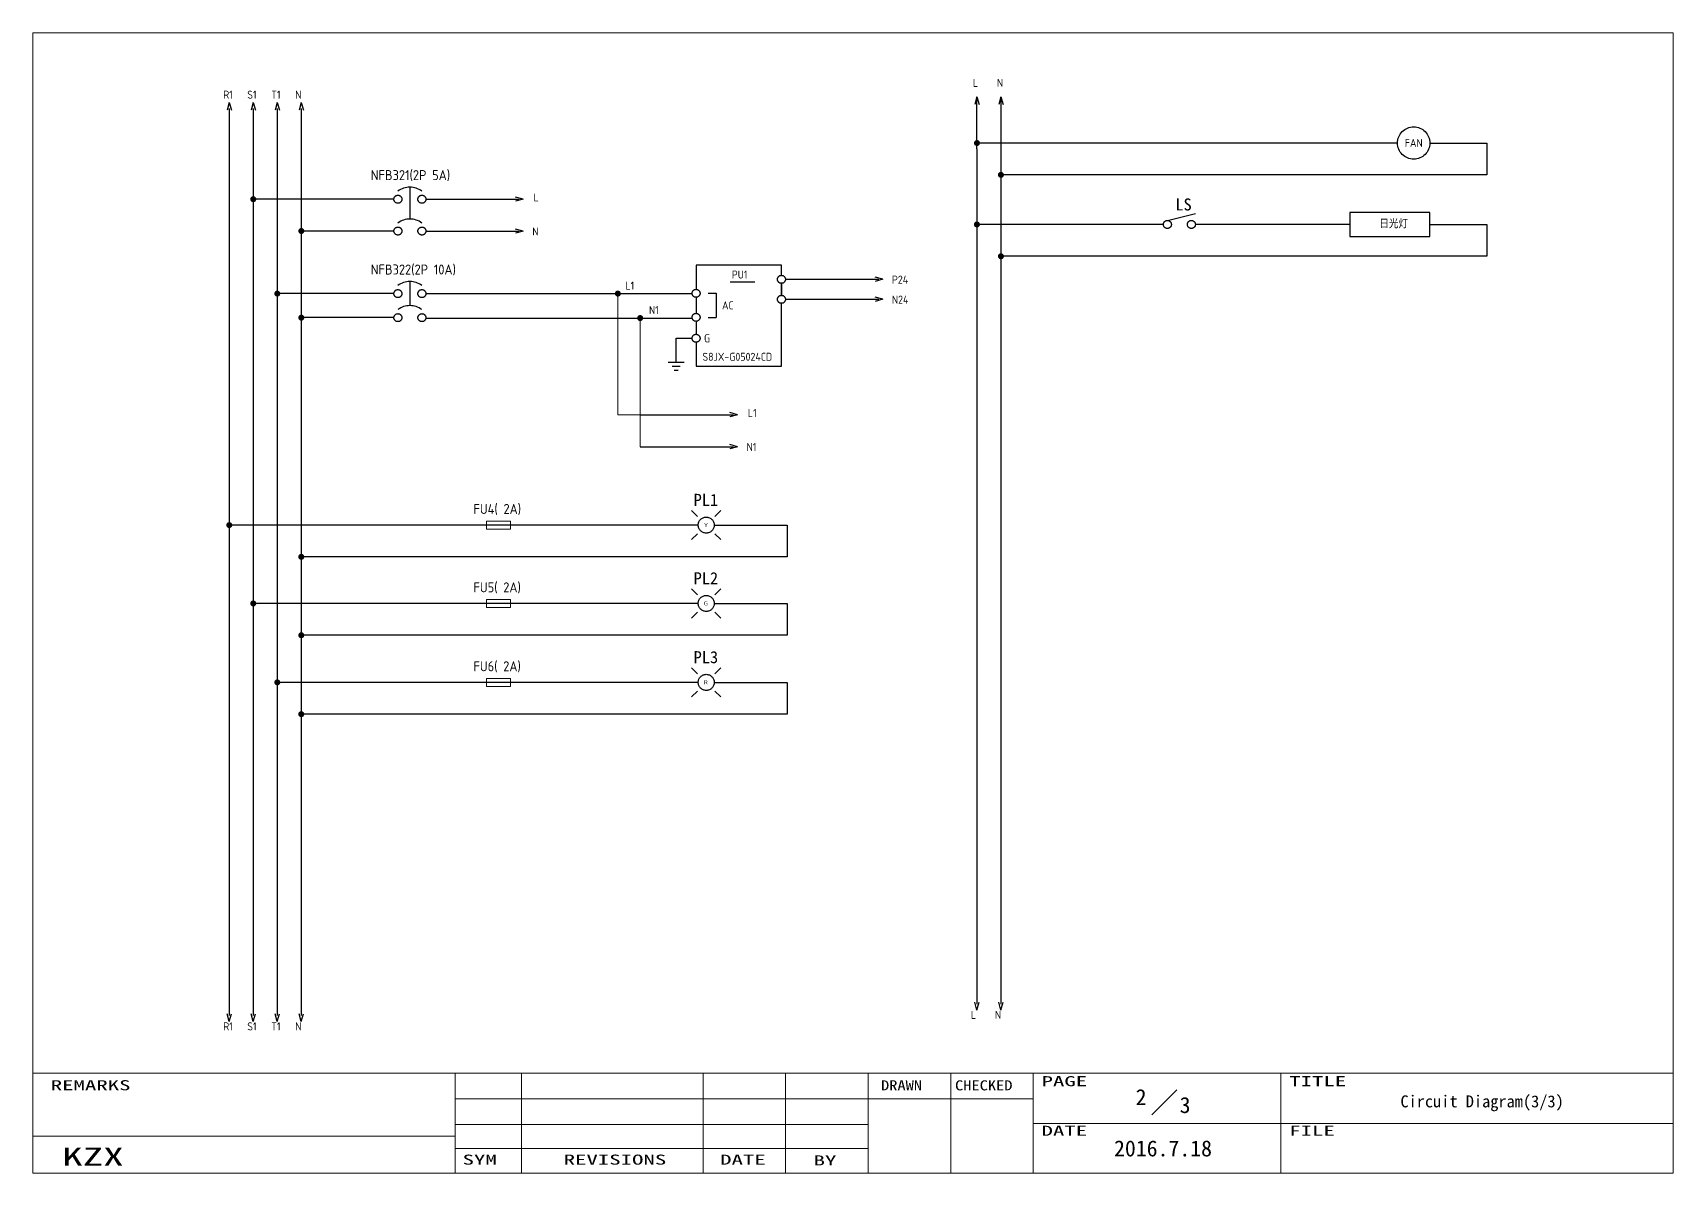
# Model space of a CAD drawing. Extents: x -319 to 2858, y -2689 to 285.
# Drawn here: x 1402 to 1812, y -1037.1 to -752.1 of the extents above; entities that cross this region are included whole.
import ezdxf
from ezdxf.enums import TextEntityAlignment as Align

# ---------------------------------------------------------------- set-up
doc = ezdxf.new("R2010")
doc.units = 0
doc.header["$LTSCALE"] = 0.3
doc.header["$MEASUREMENT"] = 0
doc.linetypes.add('実線', pattern=[20001, 20000, -1])
doc.layers.get('0').update_dxf_attribs({"linetype": '実線'})
for name, color, linetype, lineweight in [('01図枠', 5, 'CONTINUOUS', 9), ('02接続図', 7, 'CONTINUOUS', 5), ('10外形', 7, 'CONTINUOUS', 9)]:
    doc.layers.add(name, color=color, linetype=linetype, lineweight=lineweight)
for name, color, linetype in [('04部品記号', 3, 'CONTINUOUS'), ('BLOCK', 7, 'CONTINUOUS'), ('図形１', 7, '実線')]:
    doc.layers.add(name, color=color, linetype=linetype)
doc.styles.add('EXTFONT', font='isocp.shx', dxfattribs={"height": 2.5, "bigfont": 'extfont.shx'})
doc.styles.add('電気標準', font='ISOCP.shx', dxfattribs={"height": 2.5, "bigfont": 'extfont.shx'})
doc.styles.add('ＭＳＰゴシック', font='')
doc.styles.get('ＭＳＰゴシック').set_extended_font_data('SimSun')

# ---------------------------------------------------------------- blocks, each defined once
blk = doc.blocks.new('矢印（右向）')
at = {"layer": 'BLOCK'}
for q in [(-1.93, 0.52), (-1.93, -0.52)]:
    blk.add_line((0, 0), q, dxfattribs=at)

msp = doc.modelspace()

# ---------------------------------------------------------------- linework, layer by layer
for p, q in [((1637.95, -781.12), (1637.95, -768.12)), ((1743.08, -779.65), (1637.95, -779.65)), ((1751.13, -779.65), (1765.41, -779.65)), ((1765.41, -779.65), (1765.41, -787.6)), ((1496.21, -790.69), (1496.22, -798.64)), ((1765.41, -787.6), (1643.95, -787.6)), ((1492.21, -793.69), (1457.07, -793.69)), ((1500.21, -793.69), (1523.56, -793.69)), ((1685.54, -799), (1692.55, -797.26)), ((1751.13, -797), (1731.13, -797)), ((1731.13, -797), (1731.13, -803)), ((1751.13, -800), (1751.13, -797)), ((1492.22, -801.64), (1469.07, -801.64)), ((1500.21, -801.69), (1523.56, -801.69)), ((1684.54, -800), (1637.95, -800)), ((1731.13, -800), (1692.54, -800)), ((1731.13, -803), (1751.13, -803)), ((1751.13, -800), (1765.41, -800)), ((1751.13, -803), (1751.13, -800)), ((1765.41, -800), (1765.41, -807.95)), ((1765.41, -807.95), (1643.95, -807.95)), ((1496.21, -814.28), (1496.22, -820.29)), ((1590.09, -813.71), (1613.44, -813.71)), ((1492.21, -817.28), (1463.07, -817.28)), ((1590.09, -818.71), (1613.44, -818.71)), ((1492.22, -823.29), (1469.08, -823.29)), ((1553.77, -847.54), (1577.12, -847.54)), ((1553.77, -855.54), (1577.12, -855.54)), ((1568.12, -872.96), (1566.64, -871.48)), ((1572.45, -872.96), (1573.93, -871.48)), ((1568.27, -875.13), (1451.45, -875.13)), ((1568.12, -877.29), (1566.64, -878.77)), ((1572.3, -875.13), (1590.54, -875.13)), ((1572.45, -877.29), (1573.93, -878.77)), ((1590.54, -875.13), (1590.54, -883.07)), ((1590.54, -883.07), (1469.07, -883.07)), ((1568.12, -892.54), (1566.64, -891.06)), ((1572.45, -892.54), (1573.93, -891.06)), ((1568.27, -894.71), (1457.45, -894.71)), ((1568.12, -896.88), (1566.64, -898.36)), ((1572.3, -894.71), (1590.54, -894.71)), ((1572.45, -896.88), (1573.93, -898.36)), ((1590.54, -894.71), (1590.54, -902.66)), ((1590.54, -902.66), (1469.07, -902.66)), ((1568.12, -912.28), (1566.64, -910.79)), ((1572.45, -912.28), (1573.93, -910.79)), ((1568.27, -914.44), (1463.07, -914.44)), ((1568.12, -916.61), (1566.64, -918.09)), ((1572.3, -914.44), (1590.54, -914.44)), ((1572.45, -916.61), (1573.93, -918.09)), ((1590.54, -914.44), (1590.54, -922.39)), ((1590.54, -922.39), (1469.07, -922.39))]:
    msp.add_line(p, q)
for centre, radius in [((1747.11, -779.65), 4.03), ((1570.28, -875.13), 2.01), ((1570.28, -894.71), 2.01), ((1570.28, -914.44), 2.01)]:
    msp.add_circle(centre, radius)
at = {"layer": '01図枠', "linetype": 'Continuous', "lineweight": 5}
for p, q in [((1401.97, -1037.1), (1401.97, -752.1)), ((1401.97, -752.1), (1811.97, -752.1)), ((1811.97, -752.1), (1811.97, -1037.1)), ((1401.97, -1012.1), (1811.97, -1012.1)), ((1507.57, -1012.1), (1507.57, -1037.1)), ((1524.08, -1012.1), (1524.08, -1037.1)), ((1569.49, -1012.1), (1569.49, -1037.1)), ((1590.12, -1012.1), (1590.12, -1037.1)), ((1610.76, -1012.1), (1610.76, -1037.1)), ((1631.4, -1037.1), (1631.4, -1012.1)), ((1652.03, -1012.1), (1652.03, -1037.1)), ((1713.94, -1037.1), (1713.94, -1012.1)), ((1687.89, -1016.29), (1681.7, -1022.49)), ((1507.57, -1018.53), (1610.76, -1018.53)), ((1610.76, -1018.53), (1652.03, -1018.53)), ((1507.57, -1024.96), (1610.76, -1024.96)), ((1652.03, -1024.72), (1811.97, -1024.72)), ((1507.57, -1027.82), (1401.97, -1027.82)), ((1507.57, -1030.91), (1610.76, -1030.91)), ((1811.97, -1037.1), (1401.97, -1037.1))]:
    msp.add_line(p, q, dxfattribs=at)
at = {"layer": '10外形'}
for p, q in [((1548.2, -847.54), (1548.2, -817.66)), ((1553.77, -855.54), (1553.77, -823.39)), ((1553.77, -847.54), (1548.2, -847.54)), ((1515.36, -875.13), (1515.36, -874.13)), ((1515.36, -874.13), (1521.36, -874.13)), ((1515.36, -876.13), (1515.36, -875.13)), ((1521.36, -876.13), (1515.36, -876.13)), ((1521.36, -874.13), (1521.36, -876.13)), ((1515.36, -894.71), (1515.36, -893.71)), ((1515.36, -893.71), (1521.36, -893.71)), ((1521.36, -893.71), (1521.36, -895.71)), ((1515.36, -895.71), (1515.36, -894.71)), ((1521.36, -895.71), (1515.36, -895.71)), ((1515.36, -914.44), (1515.36, -913.44)), ((1515.36, -913.44), (1521.36, -913.44)), ((1521.36, -913.44), (1521.36, -915.44)), ((1515.36, -915.44), (1515.36, -914.44)), ((1521.36, -915.44), (1515.36, -915.44))]:
    msp.add_line(p, q, dxfattribs=at)
at = {"layer": '図形１', "color": 7}
for p, q in [((1643.95, -768.12), (1643.95, -847.94)), ((1451.07, -771), (1451.07, -852.82)), ((1457.07, -771), (1457.07, -852.82)), ((1463.07, -771), (1463.07, -852.82)), ((1469.07, -771), (1469.07, -997.71)), ((1637.95, -781.12), (1637.95, -847.94)), ((1637.95, -847.94), (1637.95, -994.83)), ((1643.95, -847.94), (1643.95, -994.83)), ((1451.07, -852.82), (1451.07, -997.71)), ((1457.07, -852.82), (1457.07, -997.71)), ((1463.07, -852.82), (1463.07, -997.71))]:
    msp.add_line(p, q, dxfattribs=at)
at = {"layer": '図形１'}
for p, q in [((1576.24, -814.37), (1582.4, -814.37)), ((1500.21, -817.28), (1566.79, -817.28)), ((1570.74, -817.21), (1572.74, -817.21)), ((1572.74, -817.21), (1572.74, -823.21)), ((1500.21, -823.39), (1566.74, -823.39)), ((1570.74, -823.21), (1572.74, -823.21)), ((1562.74, -828.45), (1566.74, -828.45)), ((1562.74, -834.45), (1562.74, -828.45)), ((1560.74, -834.45), (1564.74, -834.45)), ((1561.74, -835.45), (1563.74, -835.45)), ((1562.24, -836.45), (1563.24, -836.45))]:
    msp.add_line(p, q, dxfattribs=at)
at = {"layer": '図形１', "const_width": 0.75}
for points in [[(1637.57, -779.65, 1), (1638.32, -779.65, 1)], [(1643.57, -787.6, 1), (1644.32, -787.6, 1)], [(1456.7, -793.69, 1), (1457.45, -793.69, 1)], [(1637.57, -800, 1), (1638.32, -800, 1)], [(1468.7, -801.64, 1), (1469.45, -801.64, 1)], [(1643.57, -807.95, 1), (1644.32, -807.95, 1)], [(1462.7, -817.28, 1), (1463.45, -817.28, 1)], [(1547.82, -817.28, 1), (1548.57, -817.28, 1)], [(1468.7, -823.29, 1), (1469.45, -823.29, 1)], [(1553.4, -823.39, 1), (1554.15, -823.39, 1)], [(1450.7, -875.13, 1), (1451.45, -875.13, 1)], [(1468.7, -883.07, 1), (1469.45, -883.07, 1)], [(1456.7, -894.71, 1), (1457.45, -894.71, 1)], [(1468.7, -902.66, 1), (1469.45, -902.66, 1)], [(1462.7, -914.44, 1), (1463.45, -914.44, 1)], [(1468.7, -922.39, 1), (1469.45, -922.39, 1)]]:
    msp.add_lwpolyline(points, format="xyb", close=True, dxfattribs=at)
at = {"layer": '図形１'}
for points in [[(1589.09, -812.71), (1589.09, -810.21), (1567.74, -810.21)], [(1567.74, -810.21), (1567.74, -816.21)], [(1589.09, -814.71), (1589.09, -817.71)], [(1589.09, -817.71), (1589.09, -814.71)], [(1567.74, -818.21), (1567.74, -822.21)], [(1567.74, -829.45), (1567.74, -835.45), (1589.09, -835.45), (1589.09, -819.71)], [(1567.74, -824.21), (1567.74, -827.45)]]:
    msp.add_lwpolyline(points, dxfattribs=at)
for centre in [(1493.21, -793.69), (1499.21, -793.69), (1685.54, -800), (1691.54, -800), (1493.22, -801.64), (1499.22, -801.64), (1589.09, -813.71), (1493.21, -817.28), (1499.21, -817.28), (1567.74, -817.21), (1589.09, -818.71), (1493.22, -823.29), (1499.22, -823.29), (1567.74, -823.21), (1567.74, -828.45)]:
    msp.add_circle(centre, 1, dxfattribs=at)
for centre in [(1496.21, -795.69), (1496.22, -803.64), (1496.21, -819.28), (1496.22, -825.29)]:
    msp.add_arc(centre, 5, 53.1301, 126.8699, dxfattribs=at)

# ---------------------------------------------------------------- block references
at = {"layer": '図形１', "color": 7, "xscale": -1, "rotation": 270}
for p in [(1451.07, -769.5), (1457.07, -769.5), (1463.07, -769.5), (1469.07, -769.5), (1637.95, -768.12), (1643.95, -768.12)]:
    msp.add_blockref('矢印（右向）', p, dxfattribs=at)
at = {"layer": '図形１', "color": 7}
for p in [(1524.53, -793.69), (1524.53, -801.69), (1614.4, -813.71), (1614.4, -818.71), (1578.09, -847.54), (1578.09, -855.54)]:
    msp.add_blockref('矢印（右向）', p, dxfattribs=at)
at = {"layer": '図形１', "color": 7, "rotation": 270}
for p in [(1637.95, -996.33), (1643.95, -996.33), (1451.07, -999.21), (1457.07, -999.21), (1463.07, -999.21), (1469.07, -999.21)]:
    msp.add_blockref('矢印（右向）', p, dxfattribs=at)

# ---------------------------------------------------------------- texts
at = {"layer": '01図枠', "linetype": 'Continuous', "lineweight": 5, "style": 'ＭＳＰゴシック'}
for s, height, width, p in [('REMARKS', 2.513, 1.666667, (1406.45, -1013.86)), ('DRAWN', 2.513, 1.2, (1613.97, -1013.89)), ('CHECKED', 2.513, 1.2, (1632.47, -1013.89)), ('PAGE', 2.513, 1.666667, (1654.1, -1012.85)), ('TITLE', 2.513, 1.666667, (1716.01, -1012.85)), ('DATE', 2.513, 1.666667, (1654.1, -1025.24)), ('FILE', 2.513, 1.666667, (1716.01, -1025.24)), ('KZX', 4.523, 1.666667, (1409.3, -1030.7)), ('SYM', 2.513, 1.666667, (1509.38, -1032.46))]:
    msp.add_text(s, height=height, dxfattribs=dict(at, width=width)).set_placement(p, align=Align.TOP_LEFT)
at = {"layer": '01図枠', "linetype": 'Continuous', "lineweight": 5, "style": 'ＭＳＰゴシック', "width": 1.666667}
for s, p in [('REVISIONS', (1547.47, -1032.46)), ('DATE', (1579.47, -1032.46)), ('BY', (1599.97, -1032.66))]:
    msp.add_text(s, height=2.513, dxfattribs=at).set_placement(p, align=Align.TOP_CENTER)
at = {"layer": '02接続図', "style": 'ＭＳＰゴシック'}
for s, p in [('2', (1678.97, -1018.1)), ('3', (1689.97, -1020.1)), ('2016.7.18', (1684.45, -1030.94))]:
    msp.add_text(s, height=4, dxfattribs=at).set_placement(p, align=Align.MIDDLE)
msp.add_text('Circuit Diagram(3/3)', height=3, dxfattribs=at).set_placement((1743.8, -1019.15), align=Align.MIDDLE_LEFT)
at = {"layer": '04部品記号', "linetype": 'Continuous', "style": 'ＭＳＰゴシック'}
for s, p in [('LS', (1689.59, -795)), ('PL1', (1570.2, -868.82)), ('PL2', (1570.2, -888.41)), ('PL3', (1570.2, -908.14))]:
    msp.add_text(s, height=3, dxfattribs=at).set_placement(p, align=Align.MIDDLE_CENTER)
at = {"layer": '図形１', "color": 7, "linetype": '実線', "style": '電気標準'}
for s, height, p in [('R1', 2, (1449.57, -768.57)), ('S1', 2, (1455.57, -768.57)), ('T1', 2, (1461.57, -768.57)), ('N', 2, (1467.57, -768.57)), ('L', 2, (1636.95, -765.62)), ('N', 2, (1642.95, -765.62)), ('FAN', 2, (1744.89, -780.62)), ('L', 2, (1527.13, -794.26)), ('日光灯', 2, (1738.51, -800.92)), ('N', 2, (1526.82, -802.77)), ('P24', 2, (1616.7, -814.79)), ('N24', 2, (1616.7, -819.79)), ('L1', 2, (1580.69, -848.11)), ('N1', 2, (1580.38, -856.62)), ('Y', 1, (1569.72, -875.61)), ('G', 1, (1569.72, -895.2)), ('R', 1, (1569.72, -914.93)), ('R1', 2, (1449.57, -1001.41)), ('S1', 2, (1455.57, -1001.41)), ('T1', 2, (1461.57, -1001.41)), ('N', 2, (1467.57, -1001.41)), ('L', 2, (1636.45, -998.53)), ('N', 2, (1642.45, -998.53))]:
    msp.add_text(s, height=height, dxfattribs=at).set_placement(p)
at = {"layer": '図形１', "color": 4, "style": '電気標準'}
for s, p in [('NFB321(2P 5A)', (1486.44, -788.92)), ('NFB322(2P 10A)', (1486.44, -812.51)), ('FU4( 2A)', (1512.11, -872.35)), ('FU5( 2A)', (1512.11, -891.94)), ('FU6( 2A)', (1512.11, -911.67))]:
    msp.add_text(s, height=2.5, dxfattribs=at).set_placement(p)
at = {"layer": '図形１'}
for s, style, p in [('PU1', '電気標準', (1576.67, -813.53)), ('AC', 'EXTFONT', (1574.24, -821.21)), ('G', 'EXTFONT', (1569.74, -829.45)), (' S8JX-G05024CD', '電気標準', (1568.2, -834.07))]:
    msp.add_text(s, height=2, dxfattribs=dict(at, style=style)).set_placement(p)
at = {"layer": '図形１', "color": 7, "linetype": '実線', "style": '電気標準'}
for s, p in [('L1', (1551.2, -816.28)), ('N1', (1557.2, -822.39))]:
    msp.add_text(s, height=2, dxfattribs=at).set_placement(p, align=Align.CENTER)

doc.saveas('drawing.dxf')
